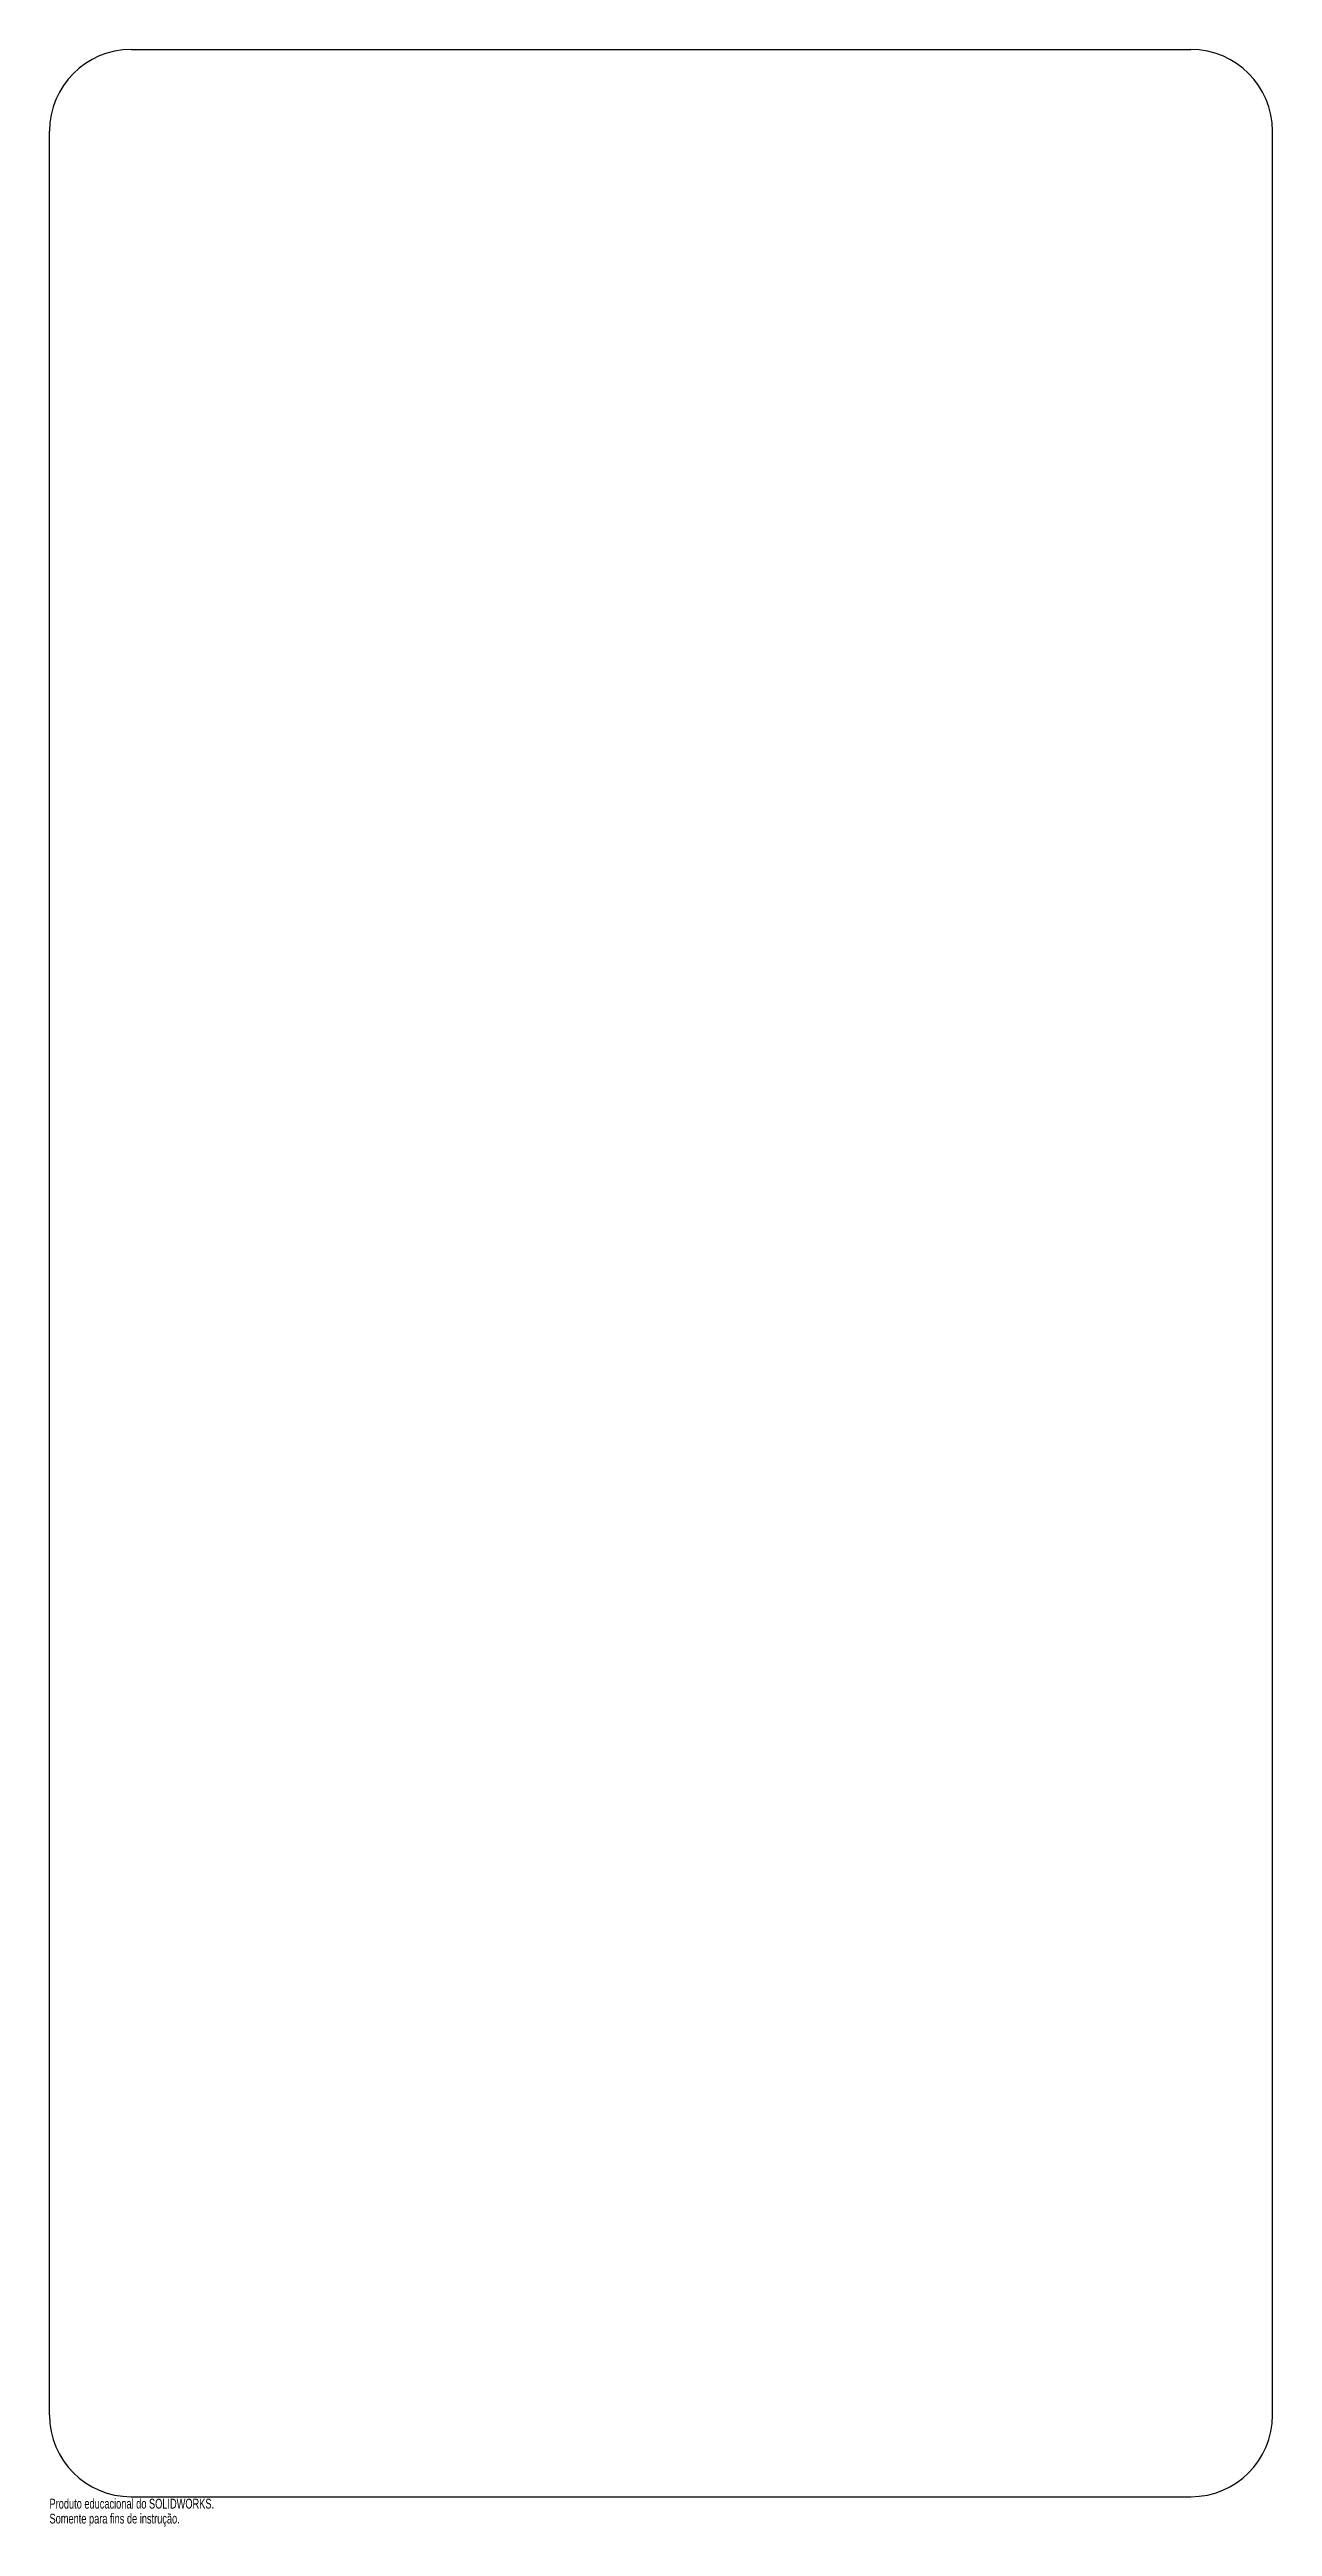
# Model space of a CAD drawing. Header units: millimetres. Extents: x -30 to 30, y -61 to 60.
import ezdxf

# ---------------------------------------------------------------- set-up
doc = ezdxf.new("R2010")
doc.units = ezdxf.units.MM
doc.styles.add('SLDTEXTSTYLE0', font='TXT', dxfattribs={"width": 0.7})

msp = doc.modelspace()

# ---------------------------------------------------------------- linework, layer by layer
at = {"color": 7, "linetype": 'Continuous'}
for p, q in [((-26, 60), (26, 60)), ((-30, -56), (-30, 56)), ((30, -56), (30, 56)), ((-26, -60), (26, -60))]:
    msp.add_line(p, q, dxfattribs=at)
for centre, start, end in [((-26, 56), 90, 180), ((26, 56), 0, 90), ((-26, -56), 180, 270), ((26, -56), 270, 0)]:
    msp.add_arc(centre, 4, start, end, dxfattribs=at)

# ---------------------------------------------------------------- texts
at = {"color": 7, "linetype": 'Continuous', "char_height": 0.4834, "attachment_point": 1, "style": 'SLDTEXTSTYLE0'}
for s, insert in [('Produto educacional do SOLIDWORKS.', (-30, -60.1)), ('Somente para fins de instrução.', (-30, -60.83))]:
    msp.add_mtext(s, dxfattribs=dict(at, insert=insert))

doc.saveas('drawing.dxf')
